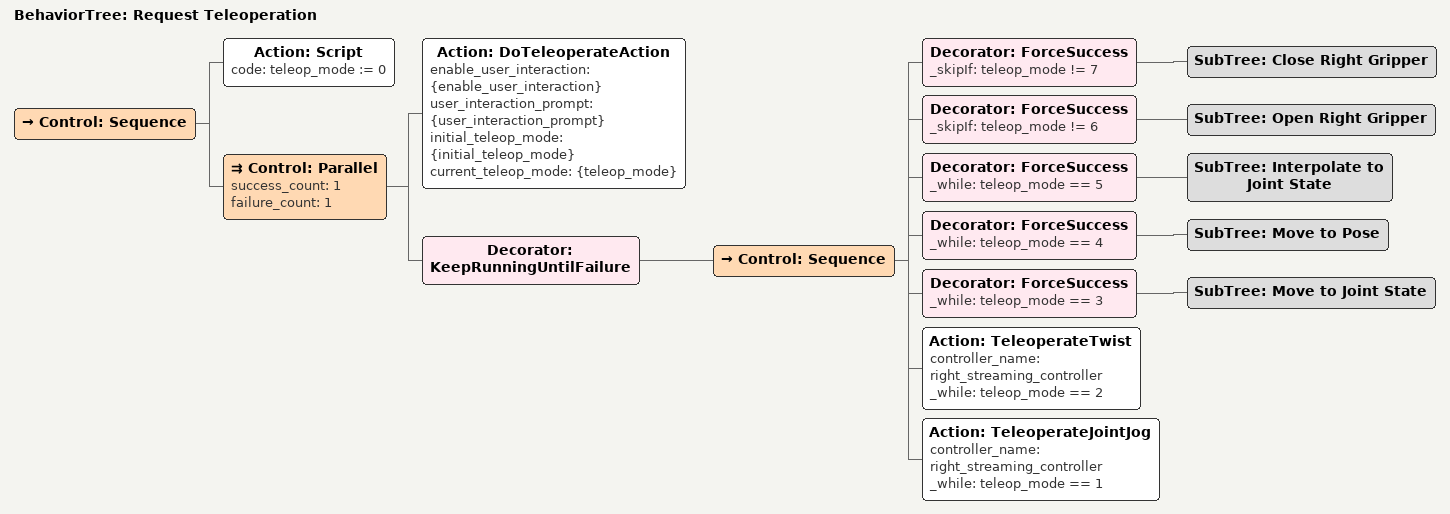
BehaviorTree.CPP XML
<?xml version='1.0' encoding='UTF-8'?>
<root BTCPP_format="4" main_tree_to_execute="Request Teleoperation">
  <!-- The integer value used here for teleoperation mode comes from the moveit_studio_sdk_msgs/TeleoperationMode ROS message. -->
  <BehaviorTree ID="Request Teleoperation" _description="Handles the different variations of teleoperation from the web UI, with the option of interactive user prompts and choosing the initial mode. Should be used as a subtree with port remapping as part of an another Objective." _hardcoded="false">
    <Control ID="Sequence">
      <Action ID="Script" code="teleop_mode := 0"/>
      <Control ID="Parallel" success_count="1" failure_count="1">
        <Action ID="DoTeleoperateAction" enable_user_interaction="{enable_user_interaction}" user_interaction_prompt="{user_interaction_prompt}" initial_teleop_mode="{initial_teleop_mode}" current_teleop_mode="{teleop_mode}"/>
        <Decorator ID="KeepRunningUntilFailure">
          <Control ID="Sequence">
            <!-- Closing and opening the gripper -->
            <Decorator ID="ForceSuccess" _skipIf="teleop_mode != 7">
              <SubTree ID="Close Right Gripper"/>
            </Decorator>
            <Decorator ID="ForceSuccess" _skipIf="teleop_mode != 6">
              <SubTree ID="Open Right Gripper"/>
            </Decorator>
            <!-- Joint sliders interpolate to joint state -->
            <Decorator ID="ForceSuccess" _while="teleop_mode == 5">
              <SubTree ID="Interpolate to Joint State"/>
            </Decorator>
            <!-- Interactive markers move to pose -->
            <Decorator ID="ForceSuccess" _while="teleop_mode == 4">
              <SubTree ID="Move to Pose"/>
            </Decorator>
            <!-- Waypoint buttons move to joint state -->
            <Decorator ID="ForceSuccess" _while="teleop_mode == 3">
              <SubTree ID="Move to Joint State"/>
            </Decorator>
            <!-- Cartesian and joint jogging -->
            <Action ID="TeleoperateTwist" controller_name="right_streaming_controller" _while="teleop_mode == 2"/>
            <Action ID="TeleoperateJointJog" controller_name="right_streaming_controller" _while="teleop_mode == 1"/>
          </Control>
        </Decorator>
      </Control>
    </Control>
  </BehaviorTree>
</root>
